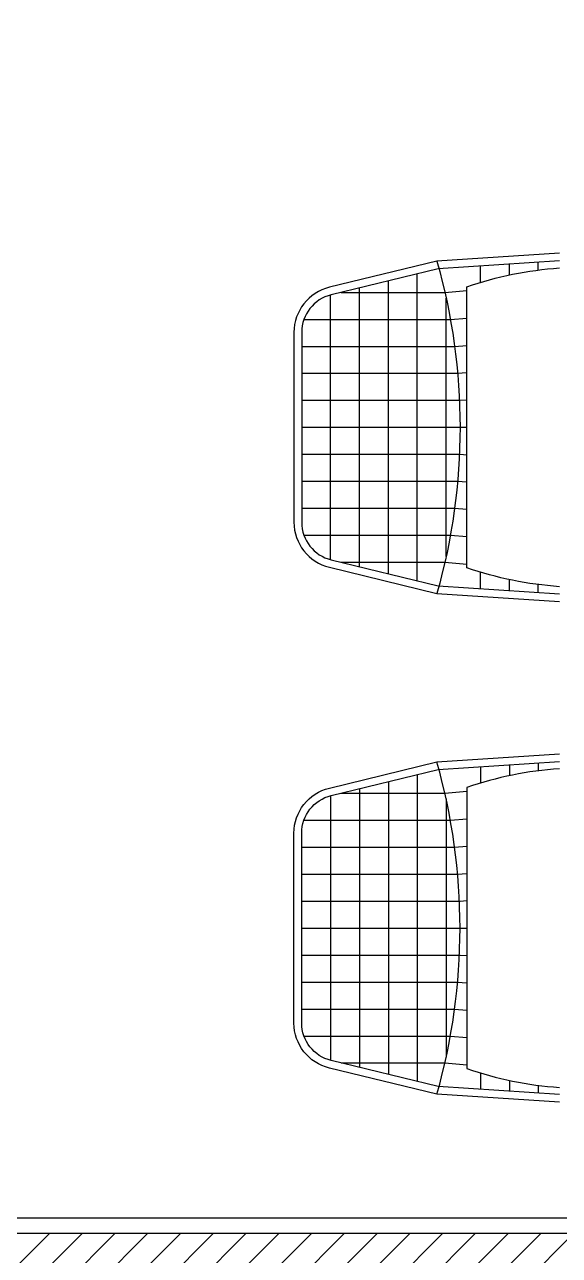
# Model space of a CAD drawing. Header units: millimetres. Extents: x 1999 to 2304, y 1614 to 1800.
# Drawn here: x 2215.013 to 2215.706, y 1634.563 to 1636.157 of the extents above; entities that cross this region are included whole.
import ezdxf

# ---------------------------------------------------------------- set-up
doc = ezdxf.new("R2010")
doc.units = ezdxf.units.MM
doc.header["$LTSCALE"] = 0.03
for name, color, linetype in [('Layout', 6, 'Continuous'), ('PL1', 1, 'Continuous'), ('PL251', 251, 'Continuous'), ('PL5', 5, 'Continuous'), ('PL6', 6, 'Continuous')]:
    doc.layers.add(name, color=color, linetype=linetype)

# ---------------------------------------------------------------- blocks, each defined once
blk = doc.blocks.new('cadeira deck.01')
at = {"layer": 'PL251'}
for p, q in [((0.0274, -0.0219), (0.0274, -0.0118)), ((0.0648, -0.0283), (0.0648, -0.0143)), ((0.1023, -0.0379), (0.1023, -0.0168)), ((0.1841, -0.4243), (0.1841, -0.027)), ((0.2215, -0.4152), (0.2215, -0.036)), ((0.259, -0.4061), (0.259, -0.0451)), ((0.1483, -0.0509), (0.1198, -0.0485)), ((0.1467, -0.3929), (0.1467, -0.0584)), ((0.2826, -0.0509), (0.1483, -0.0509)), ((0.2964, -0.397), (0.2964, -0.0542)), ((0.1412, -0.0858), (0.1198, -0.0841)), ((0.3308, -0.0858), (0.1412, -0.0858)), ((0.1357, -0.1208), (0.1198, -0.1195)), ((0.3337, -0.1208), (0.1357, -0.1208)), ((0.1318, -0.1557), (0.1198, -0.1547)), ((0.3337, -0.1557), (0.1318, -0.1557)), ((0.1287, -0.1907), (0.1198, -0.19)), ((0.3337, -0.1907), (0.1287, -0.1907)), ((0.1287, -0.2256), (0.1198, -0.2256)), ((0.3337, -0.2256), (0.1287, -0.2256)), ((0.1287, -0.2606), (0.1198, -0.2613)), ((0.3337, -0.2606), (0.1287, -0.2606)), ((0.1318, -0.2955), (0.1198, -0.2965)), ((0.3337, -0.2955), (0.1318, -0.2955)), ((0.1357, -0.3305), (0.1198, -0.3318)), ((0.3337, -0.3305), (0.1357, -0.3305)), ((0.1412, -0.3654), (0.1198, -0.3672)), ((0.3308, -0.3654), (0.1412, -0.3654)), ((0.1023, -0.4345), (0.1023, -0.4134)), ((0.1483, -0.4004), (0.1198, -0.4028)), ((0.2826, -0.4004), (0.1483, -0.4004)), ((0.0274, -0.4395), (0.0274, -0.4294)), ((0.0648, -0.437), (0.0648, -0.423))]:
    blk.add_line(p, q, dxfattribs=at)
at = {"layer": 'PL5'}
for points in [[(0, 0), (0.1587, -0.0105), (0.2979, -0.0443, -0.345989), (0.3437, -0.1026), (0.3437, -0.3487, -0.345989), (0.2979, -0.407), (0.1587, -0.4408), (0, -0.4513)], [(0, -0.01), (0.1571, -0.0204), (0.2955, -0.054, -0.345989), (0.3337, -0.1026), (0.3337, -0.3487, -0.345989), (0.2955, -0.3973), (0.1571, -0.4309), (0, -0.4413)]]:
    blk.add_lwpolyline(points, format="xyb", dxfattribs=at)
at = {"layer": 'PL6'}
blk.add_lwpolyline([(0, -0.4321, 0.065364), (0.1198, -0.4077), (0.1198, -0.0436, 0.065364), (0, -0.0192, 0.065364)], format="xyb", dxfattribs=at)
blk.add_arc((0.9166, -0.2256), 0.7879, 164.1516, 195.8484, dxfattribs=at)

msp = doc.modelspace()

# ---------------------------------------------------------------- hatches: boundary and pattern name
at = {"layer": 'PL1'}
h = msp.add_hatch(dxfattribs=at)
h.set_pattern_fill('_USER', color=251, scale=0.03, angle=45, pattern_type=0)
h.set_pattern_definition([(45, (174.669163, -0.952507), (-0.02121320344, 0.02121320344), [])])
h.paths.add_polyline_path([(2218.0803, 1636.1569), (2217.9993, 1636.1569), (2217.9993, 1634.5909), (2214.1323, 1634.5909), (2214.1323, 1636.0209), (2214.0223, 1636.0209), (2214.0223, 1633.0809), (2214.1123, 1633.0809), (2214.1123, 1634.4809), (2217.9993, 1634.4809), (2217.9993, 1632.3959), (2218.0803, 1632.3959)])

# ---------------------------------------------------------------- linework, layer by layer
msp.add_line((2217.9793, 1634.6109), (2214.1523, 1634.6109), dxfattribs=at)
at = {"layer": 'PL1', "color": 6}
msp.add_lwpolyline([(2214.1323, 1636.0209), (2214.0223, 1636.0209), (2214.0223, 1633.0809), (2214.1123, 1633.0809), (2214.1123, 1634.4809), (2217.9993, 1634.4809), (2217.9993, 1632.3959), (2218.0803, 1632.3959), (2218.0803, 1636.1569), (2217.9993, 1636.1569), (2217.9993, 1634.5909), (2214.1323, 1634.5909)], close=True, dxfattribs=at)

# ---------------------------------------------------------------- block references
at = {"layer": 'Layout', "xscale": -1}
msp.add_blockref('cadeira deck.01', (2215.7058, 1635.8609), dxfattribs=at)
at = {"layer": 'Layout', "rotation": 180}
msp.add_blockref('cadeira deck.01', (2215.7058, 1634.7609), dxfattribs=at)

doc.saveas('drawing.dxf')
